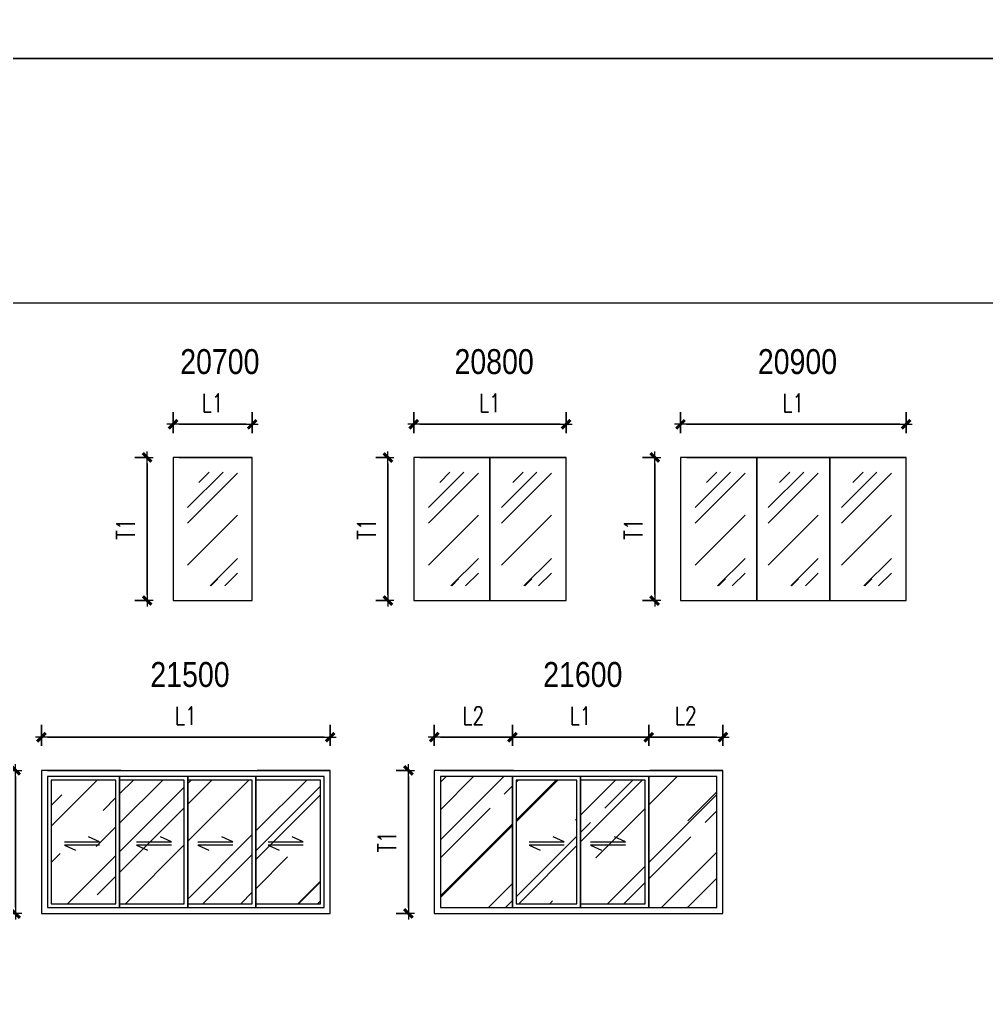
# Model space of a CAD drawing. Header units: centimetres. Extents: x 241563 to 294181, y -34797 to 61752.
# Drawn here: x 263320 to 271249, y 38043 to 46141 of the extents above; entities that cross this region are included whole.
import ezdxf

# ---------------------------------------------------------------- set-up
doc = ezdxf.new("R2010")
doc.units = ezdxf.units.CM
doc.header["$MEASUREMENT"] = 0
doc.layers.add('0.00', color=130, linetype='Continuous', lineweight=0)
doc.styles.add('ISO', font='ARIALN.TTF')
doc.styles.add('TEXT', font='simplex.shx', dxfattribs={"width": 0.75})
doc.dimstyles.new('D100B', dxfattribs={"dimscale": 100, "dimtxt": 1.5, "dimasz": 0.5, "dimexe": 1, "dimexo": 2, "dimgap": 1, "dimtad": 1, "dimdec": 0, "dimzin": 0, "dimdsep": 46, "dimtxsty": 'TEXT', "dimblk1": 'tick', "dimblk2": 'tick', "dimsah": 1, "dimcen": 0, "dimclre": 15, "dimadec": 0, "dimazin": 0, "dimtfac": 1, "dimtdec": 0, "dimtix": 1, "dimtmove": 2, "dimatfit": 3, "dimldrblk": 'tick', "dimfxl": 1, "dimtolj": 1, "dimtzin": 0, "dimarcsym": 0})

# ---------------------------------------------------------------- blocks, each defined once
blk = doc.blocks.new('tick')
for p, q in [((-1, 0), (1, 0)), ((0, 1), (0, -1))]:
    blk.add_line(p, q)
at = {"const_width": 0.5}
blk.add_lwpolyline([(-0.71, -0.71), (0.71, 0.71)], dxfattribs=at)
blk = doc.blocks.new('*D639')
at = {"layer": '0.00', "color": 15, "linetype": 'Continuous', "lineweight": -2, "ltscale": 2, "transparency": 16777216}
for p, q in [((264577.4, 42751.9), (264577.4, 42924.1)), ((265227.4, 42751.9), (265227.4, 42924.1))]:
    blk.add_line(p, q, dxfattribs=at)
at = {"layer": '0.00', "color": 0, "linetype": 'Continuous', "lineweight": -2, "ltscale": 2, "transparency": 16777216}
blk.add_line((264627.4, 42824.1), (265177.4, 42824.1), dxfattribs=at)
at = {"layer": 'Defpoints', "color": 0, "linetype": 'Continuous', "ltscale": 2, "transparency": 16777216}
for p in [(265227.4, 42824.1), (264577.4, 42551.9), (265227.4, 42551.9)]:
    blk.add_point(p, dxfattribs=at)
at = {"layer": '0.00', "color": 0, "linetype": 'Continuous', "lineweight": -2, "ltscale": 2, "transparency": 16777216, "xscale": 50, "yscale": 50, "zscale": 50, "rotation": 180}
blk.add_blockref('tick', (264577.4, 42824.1), dxfattribs=at)
at = {"layer": '0.00', "color": 0, "linetype": 'Continuous', "lineweight": -2, "ltscale": 2, "transparency": 16777216, "xscale": 50, "yscale": 50, "zscale": 50}
blk.add_blockref('tick', (265227.4, 42824.1), dxfattribs=at)
at = {"layer": '0.00', "color": 0, "linetype": 'Continuous', "ltscale": 2, "transparency": 16777216, "insert": (264902.4, 42999.1), "char_height": 150, "attachment_point": 5, "style": 'TEXT'}
blk.add_mtext('\\A1;L1', dxfattribs=at)
blk = doc.blocks.new('*D640')
at = {"color": 15, "linetype": 'Continuous', "lineweight": -2, "ltscale": 2, "transparency": 16777216}
for p, q in [((263727.6, 8963.3), (263727.6, 9074)), ((264927.6, 8963.3), (264927.6, 9074))]:
    blk.add_line(p, q, dxfattribs=at)
at = {"color": 0, "linetype": 'Continuous', "lineweight": -2, "ltscale": 2, "transparency": 16777216}
blk.add_line((264877.6, 8974), (263777.6, 8974), dxfattribs=at)
at = {"layer": '0.00', "color": 15, "linetype": 'Continuous', "lineweight": -2, "ltscale": 2, "transparency": 16777216}
for p, q in [((266552.5, 42751.9), (266552.5, 42924.1)), ((267802.5, 42751.9), (267802.5, 42924.1))]:
    blk.add_line(p, q, dxfattribs=at)
at = {"layer": '0.00', "color": 0, "linetype": 'Continuous', "lineweight": -2, "ltscale": 2, "transparency": 16777216}
blk.add_line((266602.5, 42824.1), (267752.5, 42824.1), dxfattribs=at)
at = {"layer": 'Defpoints', "color": 0, "linetype": 'Continuous', "ltscale": 2, "transparency": 16777216}
for p in [(267802.5, 42824.1), (266552.5, 42551.9), (267802.5, 42551.9), (263727.6, 8974), (263727.6, 8763.3), (264927.6, 8763.3)]:
    blk.add_point(p, dxfattribs=at)
at = {"color": 0, "linetype": 'Continuous', "lineweight": -2, "ltscale": 2, "transparency": 16777216, "xscale": 50, "yscale": 50, "zscale": 50, "rotation": 180}
blk.add_blockref('tick', (263727.6, 8974), dxfattribs=at)
at = {"color": 0, "linetype": 'Continuous', "lineweight": -2, "ltscale": 2, "transparency": 16777216, "xscale": 50, "yscale": 50, "zscale": 50}
blk.add_blockref('tick', (264927.6, 8974), dxfattribs=at)
at = {"layer": '0.00', "color": 0, "linetype": 'Continuous', "lineweight": -2, "ltscale": 2, "transparency": 16777216, "xscale": 50, "yscale": 50, "zscale": 50, "rotation": 180}
blk.add_blockref('tick', (266552.5, 42824.1), dxfattribs=at)
at = {"layer": '0.00', "color": 0, "linetype": 'Continuous', "lineweight": -2, "ltscale": 2, "transparency": 16777216, "xscale": 50, "yscale": 50, "zscale": 50}
blk.add_blockref('tick', (267802.5, 42824.1), dxfattribs=at)
at = {"color": 0, "linetype": 'Continuous', "ltscale": 2, "transparency": 16777216, "insert": (264327.6, 9149), "char_height": 150, "attachment_point": 5, "style": 'TEXT'}
blk.add_mtext('\\A1;L2', dxfattribs=at)
at = {"layer": '0.00', "color": 0, "linetype": 'Continuous', "ltscale": 2, "transparency": 16777216, "insert": (267177.5, 42999.1), "char_height": 150, "attachment_point": 5, "style": 'TEXT'}
blk.add_mtext('\\A1;L1', dxfattribs=at)
blk = doc.blocks.new('*D641')
at = {"layer": '0.00', "color": 15, "linetype": 'Continuous', "lineweight": -2, "ltscale": 2, "transparency": 16777216}
for p, q in [((268741.2, 42751.9), (268741.2, 42924.1)), ((270591.2, 42751.9), (270591.2, 42924.1))]:
    blk.add_line(p, q, dxfattribs=at)
at = {"layer": '0.00', "color": 0, "linetype": 'Continuous', "lineweight": -2, "ltscale": 2, "transparency": 16777216}
blk.add_line((268791.2, 42824.1), (270541.2, 42824.1), dxfattribs=at)
at = {"layer": 'Defpoints', "color": 0, "linetype": 'Continuous', "ltscale": 2, "transparency": 16777216}
for p in [(270591.2, 42824.1), (268741.2, 42551.9), (270591.2, 42551.9)]:
    blk.add_point(p, dxfattribs=at)
at = {"layer": '0.00', "color": 0, "linetype": 'Continuous', "lineweight": -2, "ltscale": 2, "transparency": 16777216, "xscale": 50, "yscale": 50, "zscale": 50, "rotation": 180}
blk.add_blockref('tick', (268741.2, 42824.1), dxfattribs=at)
at = {"layer": '0.00', "color": 0, "linetype": 'Continuous', "lineweight": -2, "ltscale": 2, "transparency": 16777216, "xscale": 50, "yscale": 50, "zscale": 50}
blk.add_blockref('tick', (270591.2, 42824.1), dxfattribs=at)
at = {"layer": '0.00', "color": 0, "linetype": 'Continuous', "ltscale": 2, "transparency": 16777216, "insert": (269666.2, 42999.1), "char_height": 150, "attachment_point": 5, "style": 'TEXT'}
blk.add_mtext('\\A1;L1', dxfattribs=at)
blk = doc.blocks.new('*D647')
at = {"layer": '0.00', "color": 15, "linetype": 'Continuous', "lineweight": -2, "ltscale": 2, "transparency": 16777216}
for p, q in [((263498.5, 40185.9), (263498.5, 40358.1)), ((265866.8, 40185.9), (265866.8, 40358.1))]:
    blk.add_line(p, q, dxfattribs=at)
at = {"layer": '0.00', "color": 0, "linetype": 'Continuous', "lineweight": -2, "ltscale": 2, "transparency": 16777216}
blk.add_line((263548.5, 40258.1), (265816.8, 40258.1), dxfattribs=at)
at = {"layer": 'Defpoints', "color": 0, "linetype": 'Continuous', "ltscale": 2, "transparency": 16777216}
for p in [(265866.8, 40258.1), (263498.5, 39985.9), (265866.8, 39985.9)]:
    blk.add_point(p, dxfattribs=at)
at = {"layer": '0.00', "color": 0, "linetype": 'Continuous', "lineweight": -2, "ltscale": 2, "transparency": 16777216, "xscale": 50, "yscale": 50, "zscale": 50, "rotation": 180}
blk.add_blockref('tick', (263498.5, 40258.1), dxfattribs=at)
at = {"layer": '0.00', "color": 0, "linetype": 'Continuous', "lineweight": -2, "ltscale": 2, "transparency": 16777216, "xscale": 50, "yscale": 50, "zscale": 50}
blk.add_blockref('tick', (265866.8, 40258.1), dxfattribs=at)
at = {"layer": '0.00', "color": 0, "linetype": 'Continuous', "ltscale": 2, "transparency": 16777216, "insert": (264682.7, 40433.1), "char_height": 150, "attachment_point": 5, "style": 'TEXT'}
blk.add_mtext('\\A1;L1', dxfattribs=at)
blk = doc.blocks.new('*D648')
at = {"layer": '0.00', "color": 15, "linetype": 'Continuous', "lineweight": -2, "ltscale": 2, "transparency": 16777216}
for p, q in [((266720.8, 40185.9), (266720.8, 40358.1)), ((267361.7, 40185.9), (267361.7, 40358.1))]:
    blk.add_line(p, q, dxfattribs=at)
at = {"layer": '0.00', "color": 0, "linetype": 'Continuous', "lineweight": -2, "ltscale": 2, "transparency": 16777216}
blk.add_line((266770.8, 40258.1), (267311.7, 40258.1), dxfattribs=at)
at = {"layer": 'Defpoints', "color": 0, "linetype": 'Continuous', "ltscale": 2, "transparency": 16777216}
for p in [(267361.7, 40258.1), (266720.8, 39985.9), (267361.7, 39985.9)]:
    blk.add_point(p, dxfattribs=at)
at = {"layer": '0.00', "color": 0, "linetype": 'Continuous', "lineweight": -2, "ltscale": 2, "transparency": 16777216, "xscale": 50, "yscale": 50, "zscale": 50, "rotation": 180}
blk.add_blockref('tick', (266720.8, 40258.1), dxfattribs=at)
at = {"layer": '0.00', "color": 0, "linetype": 'Continuous', "lineweight": -2, "ltscale": 2, "transparency": 16777216, "xscale": 50, "yscale": 50, "zscale": 50}
blk.add_blockref('tick', (267361.7, 40258.1), dxfattribs=at)
at = {"layer": '0.00', "color": 0, "linetype": 'Continuous', "ltscale": 2, "transparency": 16777216, "insert": (267041.2, 40433.1), "char_height": 150, "attachment_point": 5, "style": 'TEXT'}
blk.add_mtext('\\A1;L2', dxfattribs=at)
blk = doc.blocks.new('*D681')
at = {"layer": '0.00', "color": 15, "linetype": 'Continuous', "lineweight": -2, "ltscale": 2, "transparency": 16777216}
for p, q in [((268479.9, 40185.9), (268479.9, 40358.1)), ((269089, 40185.9), (269089, 40358.1))]:
    blk.add_line(p, q, dxfattribs=at)
at = {"layer": '0.00', "color": 0, "linetype": 'Continuous', "lineweight": -2, "ltscale": 2, "transparency": 16777216}
blk.add_line((268529.9, 40258.1), (269039, 40258.1), dxfattribs=at)
at = {"layer": 'Defpoints', "color": 0, "linetype": 'Continuous', "ltscale": 2, "transparency": 16777216}
for p in [(269089, 40258.1), (268479.9, 39985.9), (269089, 39985.9)]:
    blk.add_point(p, dxfattribs=at)
at = {"layer": '0.00', "color": 0, "linetype": 'Continuous', "lineweight": -2, "ltscale": 2, "transparency": 16777216, "xscale": 50, "yscale": 50, "zscale": 50, "rotation": 180}
blk.add_blockref('tick', (268479.9, 40258.1), dxfattribs=at)
at = {"layer": '0.00', "color": 0, "linetype": 'Continuous', "lineweight": -2, "ltscale": 2, "transparency": 16777216, "xscale": 50, "yscale": 50, "zscale": 50}
blk.add_blockref('tick', (269089, 40258.1), dxfattribs=at)
at = {"layer": '0.00', "color": 0, "linetype": 'Continuous', "ltscale": 2, "transparency": 16777216, "insert": (268784.5, 40433.1), "char_height": 150, "attachment_point": 5, "style": 'TEXT'}
blk.add_mtext('\\A1;L2', dxfattribs=at)
blk = doc.blocks.new('*D682')
at = {"layer": '0.00', "color": 15, "linetype": 'Continuous', "lineweight": -2, "ltscale": 2, "transparency": 16777216}
for p, q in [((267361.7, 40185.9), (267361.7, 40358.1)), ((268479.9, 40185.9), (268479.9, 40358.1))]:
    blk.add_line(p, q, dxfattribs=at)
at = {"layer": '0.00', "color": 0, "linetype": 'Continuous', "lineweight": -2, "ltscale": 2, "transparency": 16777216}
blk.add_line((267411.7, 40258.1), (268429.9, 40258.1), dxfattribs=at)
at = {"layer": 'Defpoints', "color": 0, "linetype": 'Continuous', "ltscale": 2, "transparency": 16777216}
for p in [(268479.9, 40258.1), (267361.7, 39985.9), (268479.9, 39985.9)]:
    blk.add_point(p, dxfattribs=at)
at = {"layer": '0.00', "color": 0, "linetype": 'Continuous', "lineweight": -2, "ltscale": 2, "transparency": 16777216, "xscale": 50, "yscale": 50, "zscale": 50, "rotation": 180}
blk.add_blockref('tick', (267361.7, 40258.1), dxfattribs=at)
at = {"layer": '0.00', "color": 0, "linetype": 'Continuous', "lineweight": -2, "ltscale": 2, "transparency": 16777216, "xscale": 50, "yscale": 50, "zscale": 50}
blk.add_blockref('tick', (268479.9, 40258.1), dxfattribs=at)
at = {"layer": '0.00', "color": 0, "linetype": 'Continuous', "ltscale": 2, "transparency": 16777216, "insert": (267920.8, 40433.1), "char_height": 150, "attachment_point": 5, "style": 'TEXT'}
blk.add_mtext('\\A1;L1', dxfattribs=at)
blk = doc.blocks.new('*D699')
at = {"layer": '0.00', "color": 15, "linetype": 'Continuous', "lineweight": -2, "ltscale": 2, "transparency": 16777216}
for p, q in [((264377.4, 42551.9), (264265, 42551.9)), ((264377.4, 41378.5), (264265, 41378.5))]:
    blk.add_line(p, q, dxfattribs=at)
at = {"layer": '0.00', "color": 0, "linetype": 'Continuous', "lineweight": -2, "ltscale": 2, "transparency": 16777216}
blk.add_line((264365, 41428.5), (264365, 42501.9), dxfattribs=at)
at = {"layer": 'Defpoints', "color": 0, "linetype": 'Continuous', "ltscale": 2, "transparency": 16777216}
for p in [(264365, 42551.9), (264577.4, 42551.9), (264577.4, 41378.5)]:
    blk.add_point(p, dxfattribs=at)
at = {"layer": '0.00', "color": 0, "linetype": 'Continuous', "lineweight": -2, "ltscale": 2, "transparency": 16777216, "xscale": 50, "yscale": 50, "zscale": 50}
for p, rotation in [((264365, 42551.9), 90), ((264365, 41378.5), 270)]:
    blk.add_blockref('tick', p, dxfattribs=dict(at, rotation=rotation))
at = {"layer": '0.00', "color": 0, "linetype": 'Continuous', "ltscale": 2, "transparency": 16777216, "insert": (264190, 41965.2), "char_height": 150, "attachment_point": 5, "rotation": 90, "style": 'TEXT'}
blk.add_mtext('\\A1;T1', dxfattribs=at)
blk = doc.blocks.new('*D700')
at = {"layer": '0.00', "color": 15, "linetype": 'Continuous', "lineweight": -2, "ltscale": 2, "transparency": 16777216}
for p, q in [((266352.5, 42551.9), (266240.2, 42551.9)), ((266352.5, 41378.5), (266240.2, 41378.5))]:
    blk.add_line(p, q, dxfattribs=at)
at = {"layer": '0.00', "color": 0, "linetype": 'Continuous', "lineweight": -2, "ltscale": 2, "transparency": 16777216}
blk.add_line((266340.2, 41428.5), (266340.2, 42501.9), dxfattribs=at)
at = {"layer": 'Defpoints', "color": 0, "linetype": 'Continuous', "ltscale": 2, "transparency": 16777216}
for p in [(266340.2, 42551.9), (266552.5, 42551.9), (266552.5, 41378.5)]:
    blk.add_point(p, dxfattribs=at)
at = {"layer": '0.00', "color": 0, "linetype": 'Continuous', "lineweight": -2, "ltscale": 2, "transparency": 16777216, "xscale": 50, "yscale": 50, "zscale": 50}
for p, rotation in [((266340.2, 42551.9), 90), ((266340.2, 41378.5), 270)]:
    blk.add_blockref('tick', p, dxfattribs=dict(at, rotation=rotation))
at = {"layer": '0.00', "color": 0, "linetype": 'Continuous', "ltscale": 2, "transparency": 16777216, "insert": (266165.2, 41965.2), "char_height": 150, "attachment_point": 5, "rotation": 90, "style": 'TEXT'}
blk.add_mtext('\\A1;T1', dxfattribs=at)
blk = doc.blocks.new('*D701')
at = {"layer": '0.00', "color": 15, "linetype": 'Continuous', "lineweight": -2, "ltscale": 2, "transparency": 16777216}
for p, q in [((268541.2, 42551.9), (268428.8, 42551.9)), ((268541.2, 41378.5), (268428.8, 41378.5))]:
    blk.add_line(p, q, dxfattribs=at)
at = {"layer": '0.00', "color": 0, "linetype": 'Continuous', "lineweight": -2, "ltscale": 2, "transparency": 16777216}
blk.add_line((268528.8, 41428.5), (268528.8, 42501.9), dxfattribs=at)
at = {"layer": 'Defpoints', "color": 0, "linetype": 'Continuous', "ltscale": 2, "transparency": 16777216}
for p in [(268528.8, 42551.9), (268741.2, 42551.9), (268741.2, 41378.5)]:
    blk.add_point(p, dxfattribs=at)
at = {"layer": '0.00', "color": 0, "linetype": 'Continuous', "lineweight": -2, "ltscale": 2, "transparency": 16777216, "xscale": 50, "yscale": 50, "zscale": 50}
for p, rotation in [((268528.8, 42551.9), 90), ((268528.8, 41378.5), 270)]:
    blk.add_blockref('tick', p, dxfattribs=dict(at, rotation=rotation))
at = {"layer": '0.00', "color": 0, "linetype": 'Continuous', "ltscale": 2, "transparency": 16777216, "insert": (268353.8, 41965.2), "char_height": 150, "attachment_point": 5, "rotation": 90, "style": 'TEXT'}
blk.add_mtext('\\A1;T1', dxfattribs=at)
blk = doc.blocks.new('*D702')
at = {"layer": '0.00', "color": 15, "linetype": 'Continuous', "lineweight": -2, "ltscale": 2, "transparency": 16777216}
for p, q in [((266520.8, 39985.9), (266408.4, 39985.9)), ((266520.8, 38812.5), (266408.4, 38812.5))]:
    blk.add_line(p, q, dxfattribs=at)
at = {"layer": '0.00', "color": 0, "linetype": 'Continuous', "lineweight": -2, "ltscale": 2, "transparency": 16777216}
blk.add_line((266508.4, 38862.5), (266508.4, 39935.9), dxfattribs=at)
at = {"layer": 'Defpoints', "color": 0, "linetype": 'Continuous', "ltscale": 2, "transparency": 16777216}
for p in [(266508.4, 39985.9), (266720.8, 39985.9), (266720.8, 38812.5)]:
    blk.add_point(p, dxfattribs=at)
at = {"layer": '0.00', "color": 0, "linetype": 'Continuous', "lineweight": -2, "ltscale": 2, "transparency": 16777216, "xscale": 50, "yscale": 50, "zscale": 50}
for p, rotation in [((266508.4, 39985.9), 90), ((266508.4, 38812.5), 270)]:
    blk.add_blockref('tick', p, dxfattribs=dict(at, rotation=rotation))
at = {"layer": '0.00', "color": 0, "linetype": 'Continuous', "ltscale": 2, "transparency": 16777216, "insert": (266333.4, 39399.2), "char_height": 150, "attachment_point": 5, "rotation": 90, "style": 'TEXT'}
blk.add_mtext('\\A1;T1', dxfattribs=at)
blk = doc.blocks.new('*D703')
at = {"layer": '0.00', "color": 15, "linetype": 'Continuous', "lineweight": -2, "ltscale": 2, "transparency": 16777216}
for p, q in [((263298.5, 39985.9), (263186.1, 39985.9)), ((263298.5, 38812.5), (263186.1, 38812.5))]:
    blk.add_line(p, q, dxfattribs=at)
at = {"layer": '0.00', "color": 0, "linetype": 'Continuous', "lineweight": -2, "ltscale": 2, "transparency": 16777216}
blk.add_line((263286.1, 38862.5), (263286.1, 39935.9), dxfattribs=at)
at = {"layer": 'Defpoints', "color": 0, "linetype": 'Continuous', "ltscale": 2, "transparency": 16777216}
for p in [(263286.1, 39985.9), (263498.5, 39985.9), (263498.5, 38812.5)]:
    blk.add_point(p, dxfattribs=at)
at = {"layer": '0.00', "color": 0, "linetype": 'Continuous', "lineweight": -2, "ltscale": 2, "transparency": 16777216, "xscale": 50, "yscale": 50, "zscale": 50}
for p, rotation in [((263286.1, 39985.9), 90), ((263286.1, 38812.5), 270)]:
    blk.add_blockref('tick', p, dxfattribs=dict(at, rotation=rotation))
at = {"layer": '0.00', "color": 0, "linetype": 'Continuous', "ltscale": 2, "transparency": 16777216, "insert": (263111.1, 39399.2), "char_height": 150, "attachment_point": 5, "rotation": 90, "style": 'TEXT'}
blk.add_mtext('\\A1;T1', dxfattribs=at)

msp = doc.modelspace()

# ---------------------------------------------------------------- hatches: boundary and pattern name
at = {"layer": '0.00', "linetype": 'Continuous', "ltscale": 2}
h = msp.add_hatch(dxfattribs=at)
h.set_pattern_fill('AR-RROOF', color=4, scale=500, angle=45)
h.set_pattern_definition([(45, (9396.13, 23593.9), (424.2641, 1131.37085), [7500, -1000, 2500, -500]), (45, (9689.6, 24240.9), (-823.7794, 116.6726), [1500, -165, 3000, -375]), (45, (9272.4, 24071.2), (1601.59686, 2075.3584), [4000, -700, 2000, -500])])
h.paths.add_polyline_path([(265107.4, 42431.9), (264697.4, 42431.9), (264697.4, 41498.5), (265107.4, 41498.5)])
h = msp.add_hatch(dxfattribs=at)
h.set_pattern_fill('AR-RROOF', color=4, scale=500, angle=45)
h.set_pattern_definition([(45, (11371.3, 23593.9), (424.2641, 1131.37085), [7500, -1000, 2500, -500]), (45, (11664.75, 24240.9), (-823.7794, 116.6726), [1500, -165, 3000, -375]), (45, (11247.55, 24071.2), (1601.59686, 2075.3584), [4000, -700, 2000, -500])])
h.paths.add_polyline_path([(267082.5, 42431.9), (266672.5, 42431.9), (266672.5, 41498.5), (267082.5, 41498.5)])
h = msp.add_hatch(dxfattribs=at)
h.set_pattern_fill('AR-RROOF', color=4, scale=500, angle=45)
h.set_pattern_definition([(45, (11971.3, 23593.9), (424.2641, 1131.37085), [7500, -1000, 2500, -500]), (45, (12264.75, 24240.9), (-823.7794, 116.6726), [1500, -165, 3000, -375]), (45, (11847.55, 24071.2), (1601.59686, 2075.3584), [4000, -700, 2000, -500])])
h.paths.add_polyline_path([(267682.5, 42431.9), (267272.5, 42431.9), (267272.5, 41498.5), (267682.5, 41498.5)])
h = msp.add_hatch(dxfattribs=at)
h.set_pattern_fill('AR-RROOF', color=4, scale=500, angle=45)
h.set_pattern_definition([(45, (13559.93, 23593.9), (424.2641, 1131.37085), [7500, -1000, 2500, -500]), (45, (13853.4, 24240.9), (-823.7794, 116.6726), [1500, -165, 3000, -375]), (45, (13436.2, 24071.2), (1601.59686, 2075.3584), [4000, -700, 2000, -500])])
h.paths.add_polyline_path([(269271.2, 42431.9), (268861.2, 42431.9), (268861.2, 41498.5), (269271.2, 41498.5)])
h = msp.add_hatch(dxfattribs=at)
h.set_pattern_fill('AR-RROOF', color=4, scale=500, angle=45)
h.set_pattern_definition([(45, (14159.93, 23593.9), (424.2641, 1131.37085), [7500, -1000, 2500, -500]), (45, (14453.4, 24240.9), (-823.7794, 116.6726), [1500, -165, 3000, -375]), (45, (14036.2, 24071.2), (1601.59686, 2075.3584), [4000, -700, 2000, -500])])
h.paths.add_polyline_path([(269871.2, 42431.9), (269461.2, 42431.9), (269461.2, 41498.5), (269871.2, 41498.5)])
h = msp.add_hatch(dxfattribs=at)
h.set_pattern_fill('AR-RROOF', color=4, scale=500, angle=45)
h.set_pattern_definition([(45, (14759.93, 23593.9), (424.2641, 1131.37085), [7500, -1000, 2500, -500]), (45, (15053.4, 24240.9), (-823.7794, 116.6726), [1500, -165, 3000, -375]), (45, (14636.2, 24071.2), (1601.59686, 2075.3584), [4000, -700, 2000, -500])])
h.paths.add_polyline_path([(270471.2, 42431.9), (270061.2, 42431.9), (270061.2, 41498.5), (270471.2, 41498.5)])
h = msp.add_hatch(dxfattribs=at)
h.set_pattern_fill('AR-RROOF', color=4, scale=500, angle=45)
h.set_pattern_definition([(45, (-16375.6, 20974.93), (424.2641, 1131.37085), [7500, -1000, 2500, -500]), (45, (-16082.14, 21621.93), (-823.7794, 116.6726), [1500, -165, 3000, -375]), (45, (-16499.33, 21452.23), (1601.59686, 2075.3584), [4000, -700, 2000, -500])])
h.paths.add_polyline_path([(267361.7, 39935.9), (266770.8, 39935.9), (266770.8, 38862.5), (267361.7, 38862.5)])
h.paths.add_polyline_path([(267890.8, 39905.9), (267391.7, 39905.9), (267391.7, 38892.5), (267890.8, 38892.5)])
h.paths.add_polyline_path([(268449.9, 39905.9), (267920.8, 39905.9), (267920.8, 38892.5), (268449.9, 38892.5)])
h.paths.add_polyline_path([(269039, 39935.9), (268479.9, 39935.9), (268479.9, 38862.5), (269039, 38862.5)])
h = msp.add_hatch(dxfattribs=at)
h.set_pattern_fill('AR-RROOF', color=4, scale=500, angle=45)
h.set_pattern_definition([(45, (-16067.25, 20974.93), (424.2641, 1131.37085), [7500, -1000, 2500, -500]), (45, (-15773.8, 21621.93), (-823.7794, 116.6726), [1500, -165, 3000, -375]), (45, (-16191, 21452.23), (1601.59686, 2075.3584), [4000, -700, 2000, -500])])
h.paths.add_polyline_path([(264109.4, 39905.9), (263578.5, 39905.9), (263578.5, 38892.5), (264109.4, 38892.5)])
h.paths.add_polyline_path([(264668.5, 39905.9), (264139.4, 39905.9), (264139.4, 38892.5), (264668.5, 38892.5)])
h.paths.add_polyline_path([(265227.7, 39905.9), (264698.5, 39905.9), (264698.5, 38892.5), (265227.7, 38892.5)])
h.paths.add_polyline_path([(265786.8, 39905.9), (265257.7, 39905.9), (265257.7, 38892.5), (265786.8, 38892.5)])

# ---------------------------------------------------------------- linework, layer by layer
at = {"layer": '0.00', "color": 40, "linetype": 'Continuous', "ltscale": 2, "true_color": 0xf8d731}
for p, q in [((264627.4, 42551.9), (265227.4, 42551.9)), ((266602.5, 42551.9), (267202.5, 42551.9)), ((267202.5, 42551.9), (267802.5, 42551.9)), ((268791.2, 42551.9), (269391.2, 42551.9)), ((269391.2, 42551.9), (269991.2, 42551.9)), ((269991.2, 42551.9), (270591.2, 42551.9)), ((263548.5, 39985.9), (264148.5, 39985.9)), ((264148.5, 39985.9), (264748.5, 39985.9)), ((264707.7, 39985.9), (265307.7, 39985.9)), ((265266.8, 39985.9), (265866.8, 39985.9)), ((266770.8, 39985.9), (267370.8, 39985.9)), ((267370.8, 39985.9), (267970.8, 39985.9)), ((267929.9, 39985.9), (268529.9, 39985.9)), ((268489, 39985.9), (269089, 39985.9))]:
    msp.add_line(p, q, dxfattribs=at)
for points in [[(247733.3, 61752.2), (288740.3, 61752.2), (288740.3, 45822.8), (247733.3, 45822.8)], [(265227.4, 42551.9), (264577.4, 42551.9), (264577.4, 41378.5), (265227.4, 41378.5)], [(267177.5, 42551.9), (266552.5, 42551.9), (266552.5, 41378.5), (267177.5, 41378.5)], [(267802.5, 42551.9), (267177.5, 42551.9), (267177.5, 41378.5), (267802.5, 41378.5)], [(269366.2, 42551.9), (268741.2, 42551.9), (268741.2, 41378.5), (269366.2, 41378.5)], [(269966.2, 42551.9), (269366.2, 42551.9), (269366.2, 41378.5), (269966.2, 41378.5)], [(270591.2, 42551.9), (269966.2, 42551.9), (269966.2, 41378.5), (270591.2, 41378.5)], [(264139.4, 39935.9), (263548.5, 39935.9), (263548.5, 38862.5), (264139.4, 38862.5)], [(264698.5, 39935.9), (264139.4, 39935.9), (264139.4, 38862.5), (264698.5, 38862.5)], [(265257.7, 39935.9), (264698.5, 39935.9), (264698.5, 38862.5), (265257.7, 38862.5)], [(265816.8, 39935.9), (265257.7, 39935.9), (265257.7, 38862.5), (265816.8, 38862.5)], [(267361.7, 39935.9), (266770.8, 39935.9), (266770.8, 38862.5), (267361.7, 38862.5)], [(267920.8, 39935.9), (267361.7, 39935.9), (267361.7, 38862.5), (267920.8, 38862.5)], [(268479.9, 39935.9), (267920.8, 39935.9), (267920.8, 38862.5), (268479.9, 38862.5)], [(269039, 39935.9), (268479.9, 39935.9), (268479.9, 38862.5), (269039, 38862.5)], [(264109.4, 39905.9), (263578.5, 39905.9), (263578.5, 38892.5), (264109.4, 38892.5)], [(264668.5, 39905.9), (264139.4, 39905.9), (264139.4, 38892.5), (264668.5, 38892.5)], [(265227.7, 39905.9), (264698.5, 39905.9), (264698.5, 38892.5), (265227.7, 38892.5)], [(265786.8, 39905.9), (265257.7, 39905.9), (265257.7, 38892.5), (265786.8, 38892.5)], [(267890.8, 39905.9), (267391.7, 39905.9), (267391.7, 38892.5), (267890.8, 38892.5)], [(268449.9, 39905.9), (267920.8, 39905.9), (267920.8, 38892.5), (268449.9, 38892.5)]]:
    msp.add_lwpolyline(points, close=True, dxfattribs=at)
at = {"layer": '0.00', "color": 6, "linetype": 'Continuous', "ltscale": 2}
for points in [[(247733.3, 45822.8), (274707.4, 45822.8), (274707.4, 23609.2), (247733.3, 23609.2)], [(247733.3, 45822.8), (274707.4, 45822.8), (274707.4, 43817.3), (247733.3, 43817.3)]]:
    msp.add_lwpolyline(points, close=True, dxfattribs=at)
at = {"layer": '0.00', "color": 40, "linetype": 'Continuous', "ltscale": 2, "true_color": 0xf8d731}
for points in [[(264148.5, 39985.9), (263498.5, 39985.9), (263498.5, 38812.5), (264148.5, 38812.5)], [(264148.5, 38812.5), (265866.8, 38812.5), (265866.8, 39985.9), (265266.8, 39985.9)], [(267370.8, 39985.9), (266720.8, 39985.9), (266720.8, 38812.5), (267370.8, 38812.5)], [(267370.8, 38812.5), (269089, 38812.5), (269089, 39985.9), (268489, 39985.9)], [(263687.4, 39400.5), (263974.5, 39400.5), (263884.3, 39441.1)], [(264277, 39400.5), (264564.1, 39400.5), (264473.9, 39441.1)], [(264780, 39400.5), (265067.1, 39400.5), (264976.9, 39441.1)], [(265358, 39400.5), (265645.1, 39400.5), (265554.9, 39441.1)], [(267499.3, 39400.5), (267786.4, 39400.5), (267696.2, 39441.1)], [(268002.3, 39400.5), (268289.4, 39400.5), (268199.2, 39441.1)], [(263974.5, 39371.6), (263687.4, 39371.6), (263777.6, 39330.9)], [(264564.1, 39371.6), (264277, 39371.6), (264367.2, 39330.9)], [(265067.1, 39371.6), (264780, 39371.6), (264870.2, 39330.9)], [(265645.1, 39371.6), (265358, 39371.6), (265448.2, 39330.9)], [(267786.4, 39371.6), (267499.3, 39371.6), (267589.5, 39330.9)], [(268289.4, 39371.6), (268002.3, 39371.6), (268092.5, 39330.9)]]:
    msp.add_lwpolyline(points, dxfattribs=at)

# ---------------------------------------------------------------- texts
at = {"layer": '0.00', "color": 40, "linetype": 'Continuous', "true_color": 0xf8d731, "char_height": 204.1, "width": 604.134, "attachment_point": 1, "style": 'ISO'}
for s, insert in [('20700', (264636.6, 43440.2)), ('20800', (266886.8, 43440.2)), ('20900', (269375.4, 43440.2)), ('21500', (264391.9, 40874.2)), ('21600', (267614.2, 40874.2))]:
    msp.add_mtext(s, dxfattribs=dict(at, insert=insert))

# ---------------------------------------------------------------- dimensions: what is measured, and where the dimension line sits
at = {"linetype": 'Continuous', "ltscale": 2}
dim = msp.add_linear_dim(base=(263727.6, 8974), p1=(264927.6, 8763.3), p2=(263727.6, 8763.3), angle=180, text='L2', dimstyle='D100B', dxfattribs=at)
dim.commit()
dim.dimension.update_dxf_attribs({"geometry": '*D640', "text_midpoint": (264327.6, 9149)})
at = {"layer": '0.00', "color": 6, "linetype": 'Continuous', "ltscale": 2}
for base, p1, p2, text, picture, middle in [((267802.5, 42824.1), (266552.5, 42551.9), (267802.5, 42551.9), 'L1', '*D640', (267177.5, 42999.1)), ((265227.4, 42824.1), (264577.4, 42551.9), (265227.4, 42551.9), 'L1', '*D639', (264902.4, 42999.1)), ((270591.2, 42824.1), (268741.2, 42551.9), (270591.2, 42551.9), 'L1', '*D641', (269666.2, 42999.1)), ((265866.8, 40258.1), (263498.5, 39985.9), (265866.8, 39985.9), 'L1', '*D647', (264682.7, 40433.1)), ((267361.7, 40258.1), (266720.8, 39985.9), (267361.7, 39985.9), 'L2', '*D648', (267041.2, 40433.1)), ((268479.9, 40258.1), (267361.7, 39985.9), (268479.9, 39985.9), 'L1', '*D682', (267920.8, 40433.1)), ((269089, 40258.1), (268479.9, 39985.9), (269089, 39985.9), 'L2', '*D681', (268784.5, 40433.1))]:
    dim = msp.add_linear_dim(base=base, p1=p1, p2=p2, text=text, dimstyle='D100B', dxfattribs=at)
    dim.commit()
    dim.dimension.update_dxf_attribs({"geometry": picture, "text_midpoint": middle})
for base, p1, p2, picture, middle in [((264365, 42551.9), (264577.4, 41378.5), (264577.4, 42551.9), '*D699', (264190, 41965.2)), ((266340.2, 42551.9), (266552.5, 41378.5), (266552.5, 42551.9), '*D700', (266165.2, 41965.2)), ((268528.8, 42551.9), (268741.2, 41378.5), (268741.2, 42551.9), '*D701', (268353.8, 41965.2)), ((263286.1, 39985.9), (263498.5, 38812.5), (263498.5, 39985.9), '*D703', (263111.1, 39399.2)), ((266508.4, 39985.9), (266720.8, 38812.5), (266720.8, 39985.9), '*D702', (266333.4, 39399.2))]:
    dim = msp.add_linear_dim(base=base, p1=p1, p2=p2, angle=90, text='T1', dimstyle='D100B', dxfattribs=at)
    dim.commit()
    dim.dimension.update_dxf_attribs({"geometry": picture, "text_midpoint": middle})

doc.saveas('drawing.dxf')
